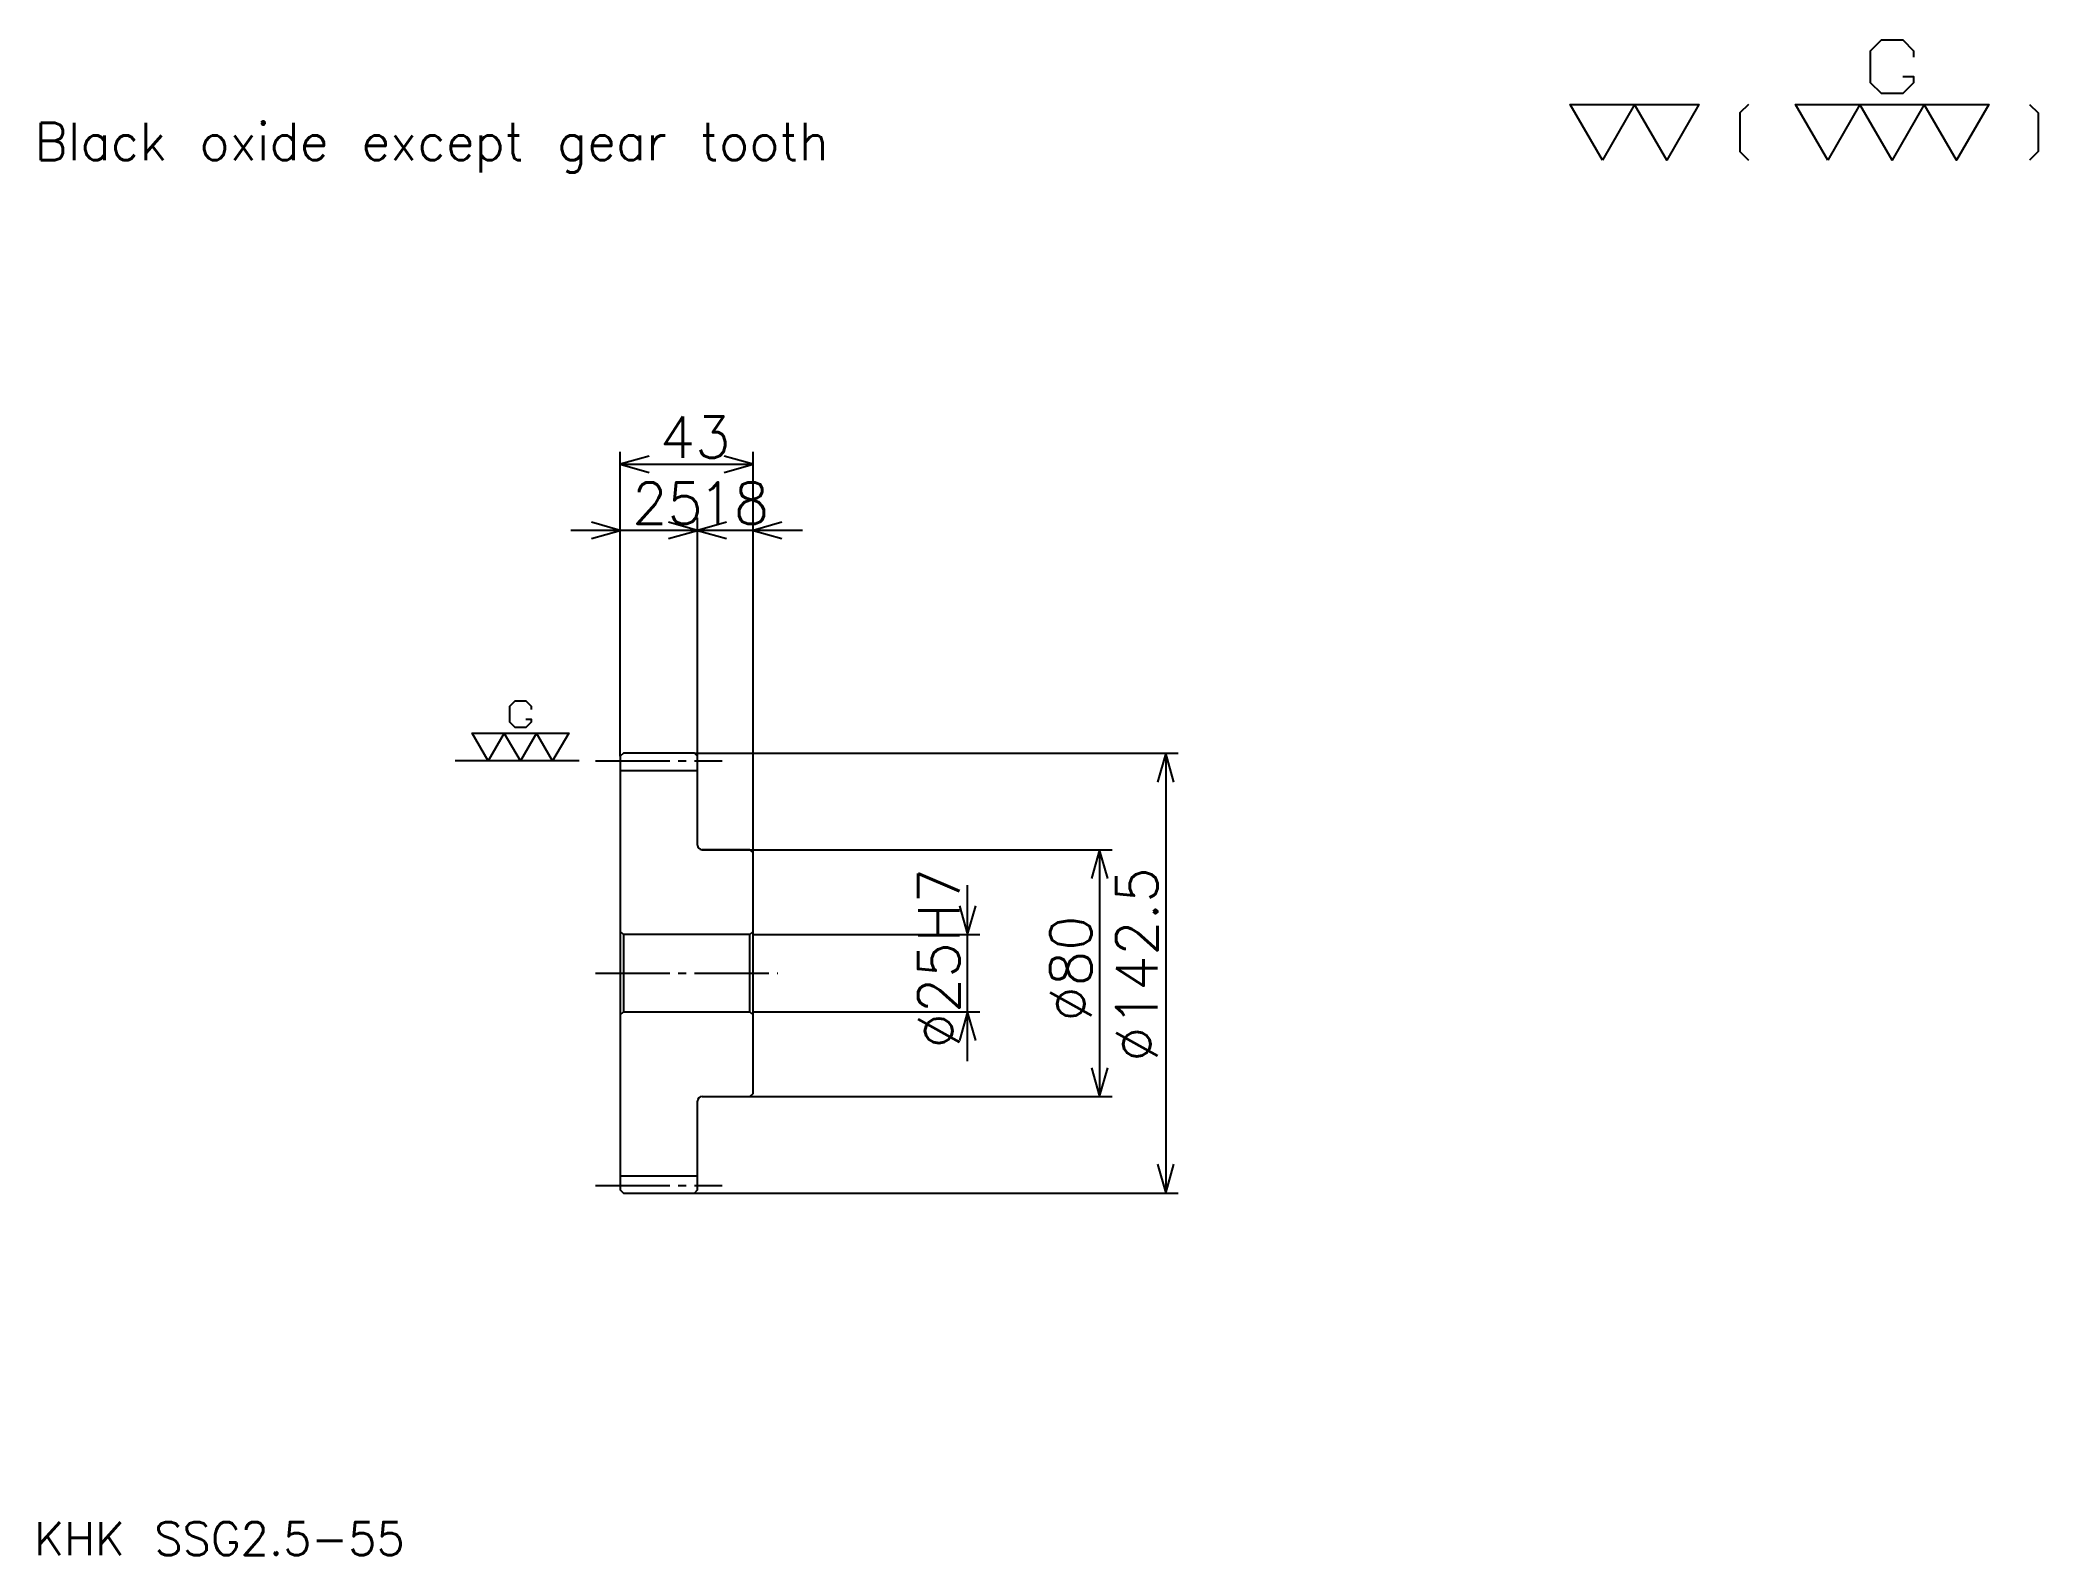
# Model space of a CAD drawing. Extents: x 29 to 676, y 29 to 520.
import ezdxf

# ---------------------------------------------------------------- set-up
doc = ezdxf.new("R2010")
doc.units = 0
doc.linetypes.add('DASHDOT', pattern=[32.086956, 24.065217, -2.673913, 2.673913, -2.673913])
doc.layers.get('0').update_dxf_attribs({"linetype": 'CONTINUOUS'})
doc.layers.add('DASHDOT', color=6, linetype='DASHDOT')
doc.styles.add('KANJI', font='TXT', dxfattribs={"bigfont": 'BIGFONT'})

msp = doc.modelspace()

# ---------------------------------------------------------------- linework, layer by layer
at = {"color": 5}
for p, q in [((216.586945, 289.173889), (216.586945, 386.771729)), ((216.586945, 382.760864), (259.586945, 382.760864)), ((259.586945, 289.173889), (259.586945, 386.771729)), ((241.586945, 289.173889), (241.586945, 365.380432)), ((257.630432, 361.369568), (200.543472, 361.369568)), ((275.630432, 361.369568), (225.543472, 361.369568)), ((216.586945, 288.173889), (216.586945, 289.173889)), ((240.586945, 289.173889), (259.586945, 289.173889)), ((241.586945, 288.173889), (241.586945, 289.173889)), ((259.586945, 289.173889), (397.293457, 289.173889)), ((259.586945, 256.923889), (259.586945, 289.173889)), ((393.282593, 289.173889), (393.282593, 146.673904)), ((243.086945, 257.923889), (259.586945, 257.923889)), ((259.586945, 257.923889), (375.902161, 257.923889)), ((371.891296, 257.923889), (371.891296, 177.923904)), ((329.108673, 189.380432), (329.108673, 246.467377)), ((259.586945, 230.423904), (333.119568, 230.423904)), ((259.586945, 205.423904), (333.119568, 205.423904)), ((243.086945, 177.923904), (259.586945, 177.923904)), ((259.586945, 177.923904), (375.902161, 177.923904)), ((240.586945, 146.673904), (259.586945, 146.673904)), ((259.586945, 146.673904), (397.293457, 146.673904))]:
    msp.add_line(p, q, dxfattribs=at)
at = {"color": 7}
msp.add_line((203.217377, 286.673889), (163.108688, 286.673889), dxfattribs=at)
at = {"color": 4}
for p, q in [((216.586945, 283.548889), (241.586945, 283.548889)), ((217.586945, 230.423904), (217.586945, 205.423904)), ((258.586945, 230.423904), (259.586945, 231.423904)), ((258.586945, 205.423904), (259.586945, 204.423904)), ((216.586945, 152.298904), (241.586945, 152.298904))]:
    msp.add_line(p, q, dxfattribs=at)
at = {"color": 7}
for points in [[(632.113037, 508.417816), (635.589111, 508.417816), (635.589111, 506.332184), (632.113037, 502.856079), (625.160889, 502.856079), (621.684753, 506.332184), (621.684753, 516.760437), (625.160889, 520.236511), (632.113037, 520.236511), (635.589111, 516.760437), (635.589111, 514.674805)], [(534.782593, 481.304352), (524.354309, 499.380005), (566.067383, 499.380005), (555.639099, 481.304352), (545.210876, 499.380005), (534.782593, 481.304352)], [(582.057373, 499.380005), (579.276489, 496.599121), (579.276489, 484.085236), (582.057373, 481.304352)], [(607.780396, 481.304352), (597.352173, 499.380005), (659.921753, 499.380005), (649.493469, 481.304352), (639.065186, 499.380005), (628.636963, 481.304352), (618.208679, 499.380005), (607.780396, 481.304352)], [(673.130859, 499.380005), (675.911743, 496.599121), (675.911743, 484.085236), (673.130859, 481.304352)], [(185.970642, 300.230652), (187.708679, 300.230652), (187.708679, 299.187805), (185.970642, 297.449768), (182.494553, 297.449768), (180.756516, 299.187805), (180.756516, 304.401947), (182.494553, 306.139984), (185.970642, 306.139984), (187.708679, 304.401947), (187.708679, 303.359131)], [(173.804337, 286.673889), (168.59021, 295.711731), (199.874985, 295.711731), (194.660858, 286.673889), (189.446732, 295.711731), (184.232605, 286.673889), (179.018463, 295.711731), (173.804337, 286.673889)]]:
    msp.add_lwpolyline(points, dxfattribs=at)
at = {"color": 5}
for points in [[(225.945648, 385.434784), (216.586945, 382.760864), (225.945648, 380.086945)], [(250.228241, 380.086945), (259.586945, 382.760864), (250.228241, 385.434784)], [(207.228241, 358.695618), (216.586945, 361.369568), (207.228241, 364.043457)], [(232.228241, 358.695618), (241.586945, 361.369568), (232.228241, 364.043457)], [(250.945648, 364.043457), (241.586945, 361.369568), (250.945648, 358.695618)], [(268.945648, 364.043457), (259.586945, 361.369568), (268.945648, 358.695618)], [(395.956512, 279.815216), (393.282593, 289.173889), (390.608673, 279.815216)], [(374.565216, 248.565216), (371.891296, 257.923889), (369.217377, 248.565216)], [(326.434753, 239.782593), (329.108673, 230.423904), (331.782593, 239.782593)], [(331.782593, 196.065216), (329.108673, 205.423904), (326.434753, 196.065216)], [(369.217377, 187.282593), (371.891296, 177.923904), (374.565216, 187.282593)], [(390.608673, 156.032593), (393.282593, 146.673904), (395.956512, 156.032593)]]:
    msp.add_lwpolyline(points, dxfattribs=at)
at = {"color": 4}
for points in [[(241.586945, 259.423889), (241.586945, 288.173889), (240.586945, 289.173889), (217.586945, 289.173889), (216.586945, 288.173889), (216.586945, 204.423904)], [(243.086945, 177.923904), (258.586945, 177.923904), (259.586945, 178.923904), (259.586945, 256.923889), (258.586945, 257.923889), (243.086945, 257.923889)], [(216.586945, 204.423904), (217.586945, 205.423904), (258.586945, 205.423904), (258.586945, 230.423904), (217.586945, 230.423904), (216.586945, 231.423904)], [(216.586945, 204.423904), (216.586945, 147.673904), (217.586945, 146.673904), (240.586945, 146.673904), (241.586945, 147.673904), (241.586945, 176.423904)]]:
    msp.add_lwpolyline(points, dxfattribs=at)
for centre, start, end in [((243.086945, 259.423889), 180, 270), ((243.086945, 176.423904), 90, 180)]:
    msp.add_arc(centre, 1.5, start, end, dxfattribs=at)
at = {"layer": 'DASHDOT', "color": 7}
for p, q in [((208.565201, 286.673889), (249.608688, 286.673889)), ((208.565201, 217.923904), (267.608673, 217.923904)), ((208.565201, 149.173904), (249.608688, 149.173904))]:
    msp.add_line(p, q, dxfattribs=at)

# ---------------------------------------------------------------- texts
at = {"color": 7, "style": 'KANJI'}
for s, height, p in [('Black oxide except gear tooth', 12.032609, (26.73913, 481.304352)), ('43', 13.369565, (229.396729, 384.899994)), ('25', 13.369565, (220.396729, 363.508667)), ('18', 13.369565, (241.896729, 363.508667)), ('KHK SSG2.5-55', 10.695652, (26.73913, 29.413044))]:
    msp.add_text(s, height=height, dxfattribs=at).set_placement(p)
for s, p in [('%%c25H7', (326.434753, 193.524445)), ('%%c142.5', (390.608673, 189.179337)), ('%%c80', (369.217377, 202.214661))]:
    msp.add_text(s, height=13.369565, rotation=90, dxfattribs=at).set_placement(p)

doc.saveas('drawing.dxf')
